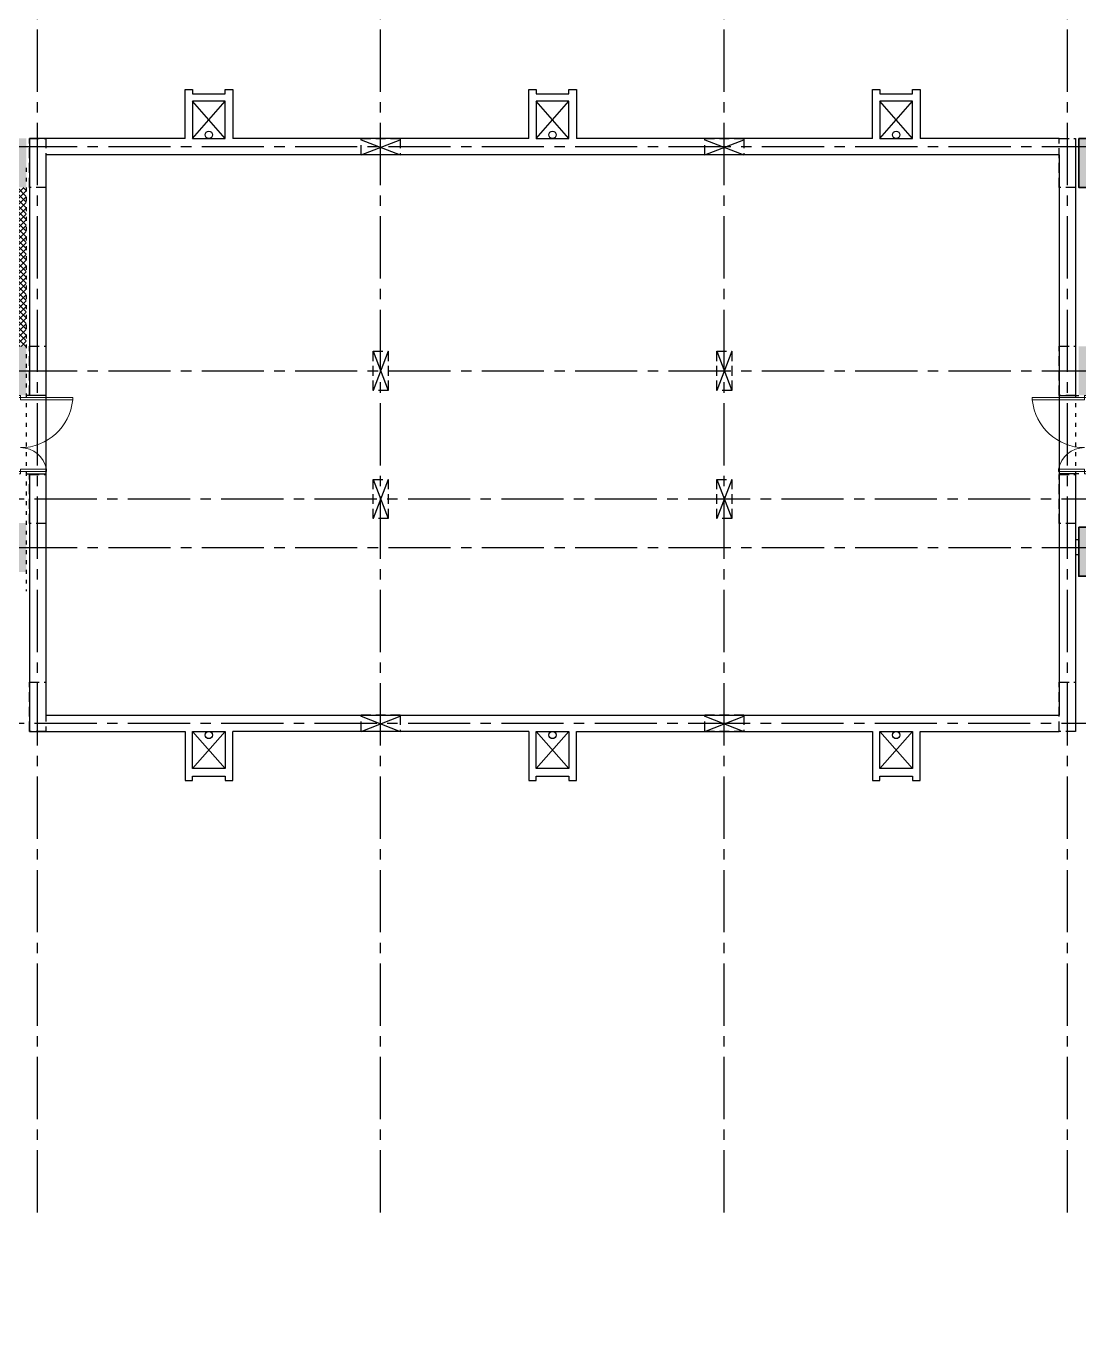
# Model space of a CAD drawing. Header units: millimetres. Extents: x -1107453 to -240403, y -265431 to 143409.
# Drawn here: x -284966 to -268856, y -173553 to -153488 of the extents above; entities that cross this region are included whole.
import ezdxf

# ---------------------------------------------------------------- set-up
doc = ezdxf.new("R2010")
doc.units = ezdxf.units.MM
doc.header["$MEASUREMENT"] = 0
for name, pattern in [('ACAD_ISO03W100', [30, 12, -18]), ('CENTER2', [28.575, 19.05, -3.175, 3.175, -3.175]), ('DASHED', [0.75, 0.5, -0.25])]:
    doc.linetypes.add(name, pattern=pattern)
for name, color, linetype in [('A-Anno-Grid Lines', 154, 'Continuous'), ('A-Detail Lines 10', 8, 'Continuous'), ('A-Elevation', 4, 'Continuous'), ('A-Steps', 3, 'Continuous'), ('A-Wall Patt', 8, 'Continuous'), ('S-Conc Patt', 9, 'Continuous')]:
    doc.layers.add(name, color=color, linetype=linetype)
for name, color, linetype, lineweight in [('A-Detail Lines', 8, 'Continuous', 25), ('A-Door', 4, 'Continuous', 9), ('column hatch', 12, 'Continuous', 5), ('S-Concrete', 40, 'Continuous', 30)]:
    doc.layers.add(name, color=color, linetype=linetype, lineweight=lineweight)

# ---------------------------------------------------------------- blocks, each defined once
blk = doc.blocks.new('Door 1200')
at = {"layer": 'A-Door', "color": 5, "lineweight": 18}
for p, q in [((524084, 16182), (524084, 16132)), ((524084, 16182), (524159, 16182)), ((524084, 16132), (524124, 16132)), ((524124, 16147), (524124, 16132)), ((524159, 16147), (524124, 16147)), ((524159, 16182), (524159, 16147)), ((524159, 16147), (524557, 16147)), ((524159, 16112), (524159, 16147)), ((524159, 16112), (524557, 16112)), ((524557, 16147), (524557, 16112)), ((524159, 15052), (524159, 15017)), ((524159, 15052), (524958, 15052)), ((524958, 15017), (524958, 15052)), ((524084, 15032), (524124, 15032)), ((524084, 14982), (524084, 15032)), ((524084, 14982), (524159, 14982)), ((524124, 15017), (524124, 15032)), ((524159, 15017), (524124, 15017)), ((524159, 14982), (524159, 15017)), ((524159, 15017), (524958, 15017))]:
    blk.add_line(p, q, dxfattribs=at)
at = {"layer": 'A-Door', "lineweight": 18}
for centre, radius, start, end in [((524155, 16193), 411, 270.5695, 348.692), ((524157, 14978), 804, 5.3148, 89.8715)]:
    blk.add_arc(centre, radius, start, end, dxfattribs=at)
blk = doc.blocks.new('column 2.04')
at = {"layer": 'S-Conc Patt'}
h = blk.add_hatch(color=256, dxfattribs=at)
h.paths.add_polyline_path([(-369013, -99408), (-368966, -99653), (-369417, -99741), (-369465, -99496)])
h.paths.add_polyline_path([(-394331, -99824), (-394331, -100074), (-394781, -100074), (-394781, -99824)])
h.paths.add_polyline_path([(-363666, -83102), (-363421, -83054), (-363278, -83790), (-363523, -83838)])
h.paths.add_polyline_path([(-362663, -88265), (-362417, -88217), (-362274, -88954), (-362520, -89001)])
h.paths.add_polyline_path([(-371321, -89948), (-371075, -89900), (-370932, -90637), (-371178, -90684)])
h.paths.add_polyline_path([(-372324, -84785), (-372079, -84737), (-371936, -85473), (-372181, -85521)])
h.paths.add_polyline_path([(-394581, -79594), (-394331, -79594), (-394331, -80344), (-394581, -80344)])
h.paths.add_polyline_path([(-394581, -84854), (-394331, -84854), (-394331, -85604), (-394581, -85604)])
h.paths.add_polyline_path([(-394581, -90114), (-394331, -90114), (-394331, -90864), (-394581, -90864)])
h.paths.add_polyline_path([(-403401, -90114), (-403151, -90114), (-403151, -90864), (-403401, -90864)])
h.paths.add_polyline_path([(-403401, -84854), (-403151, -84854), (-403151, -85604), (-403401, -85604)])
h.paths.add_polyline_path([(-376206, -74746), (-375956, -74746), (-375956, -75496), (-376206, -75496)])
h.paths.add_polyline_path([(-376206, -68798), (-375956, -68798), (-375956, -69548), (-376206, -69548)])
h.paths.add_polyline_path([(-376206, -71978), (-375956, -71978), (-375956, -72728), (-376206, -72728)])
h.paths.add_polyline_path([(-392316, -74679), (-392566, -74679), (-392566, -75429), (-392316, -75429)])
h.paths.add_polyline_path([(-392316, -69548), (-392566, -69548), (-392566, -68798), (-392316, -68798)])
h.paths.add_polyline_path([(-392316, -72728), (-392566, -72728), (-392566, -71978), (-392316, -71978)])
h.paths.add_polyline_path([(-404356, -76624), (-404106, -76624), (-404106, -77374), (-404356, -77374)])
h.paths.add_polyline_path([(-399116, -69048), (-399116, -68798), (-399866, -68798), (-399866, -69048)])
h.paths.add_polyline_path([(-399866, -71219), (-399616, -71219), (-399616, -71969), (-399866, -71969)])
h.paths.add_polyline_path([(-405836, -76624), (-405586, -76624), (-405586, -77374), (-405836, -77374)])
h.paths.add_polyline_path([(-405836, -74679), (-405586, -74679), (-405586, -75429), (-405836, -75429)])
h.paths.add_polyline_path([(-399866, -74679), (-399616, -74679), (-399616, -75429), (-399866, -75429)])
h.paths.add_polyline_path([(-394331, -74679), (-394581, -74679), (-394581, -75429), (-394331, -75429)])
h.paths.add_polyline_path([(-398116, -74679), (-397886, -74679), (-397886, -75429), (-398116, -75429)])
h.paths.add_polyline_path([(-363217, -72649), (-362972, -72601), (-362829, -73337), (-363074, -73385)])
h.paths.add_polyline_path([(-367968, -75554), (-367921, -75799), (-368659, -75943), (-368707, -75697)])
h.paths.add_polyline_path([(-365101, -94245), (-364876, -94201), (-364788, -94653), (-365014, -94697)])
h.paths.add_polyline_path([(-366635, -98929), (-366588, -99174), (-367177, -99289), (-367224, -99043)])
h.paths.add_polyline_path([(-399616, -76624), (-399616, -76854), (-400366, -76854), (-400366, -76624)])
h.paths.add_polyline_path([(-360255, -95641), (-360212, -95867), (-360658, -95954), (-360702, -95728)])
h.paths.add_polyline_path([(-364212, -96410), (-364168, -96636), (-364620, -96724), (-364664, -96498)])
h.paths.add_polyline_path([(-360672, -93501), (-360628, -93727), (-361080, -93815), (-361124, -93589)])
h.paths.add_polyline_path([(-362615, -95876), (-362389, -95832), (-362303, -96274), (-362529, -96317)])
h.paths.add_polyline_path([(-362650, -93886), (-362606, -94112), (-363058, -94200), (-363102, -93974)])
h.paths.add_polyline_path([(-399616, -97814), (-399616, -98044), (-400066, -98044), (-400066, -97814)])
h.paths.add_polyline_path([(-399616, -95979), (-399846, -95979), (-399846, -95519), (-399616, -95519)])
h.paths.add_polyline_path([(-403656, -97814), (-403656, -98044), (-404106, -98044), (-404106, -97814)])
h.paths.add_polyline_path([(-403656, -95634), (-403656, -95864), (-404106, -95864), (-404106, -95634)])
h.paths.add_polyline_path([(-401976, -97584), (-401746, -97584), (-401746, -98044), (-401976, -98044)])
h.paths.add_polyline_path([(-401631, -95634), (-401631, -95864), (-402091, -95864), (-402091, -95634)])
h.paths.add_polyline_path([(-367831, -89270), (-367605, -89226), (-367462, -89962), (-367688, -90006)])
h.paths.add_polyline_path([(-367136, -83776), (-366911, -83732), (-366768, -84469), (-366993, -84513)])
h.paths.add_polyline_path([(-368050, -79074), (-368094, -78848), (-367358, -78705), (-367314, -78931)])
h.paths.add_polyline_path([(-370776, -74118), (-370550, -74074), (-370407, -74811), (-370633, -74854)])
h.paths.add_polyline_path([(-398116, -79594), (-397886, -79594), (-397886, -80344), (-398116, -80344)])
h.paths.add_polyline_path([(-363685, -98355), (-363637, -98601), (-364227, -98715), (-364275, -98470)])
h.paths.add_polyline_path([(-399616, -99824), (-399616, -100074), (-400216, -100074), (-400216, -99824)])
h.paths.add_polyline_path([(-364299, -74841), (-364054, -74793), (-363911, -75529), (-364156, -75577)])
h.paths.add_polyline_path([(-396500, -95634), (-396500, -95884), (-397100, -95884), (-397100, -95634)])
h.paths.add_polyline_path([(-403606, -80084), (-403606, -79834), (-404356, -79834), (-404356, -80084)])
h.paths.add_polyline_path([(-359872, -97614), (-359824, -97860), (-360265, -97945), (-360313, -97700)])
h.paths.add_polyline_path([(-396501, -99824), (-396501, -100074), (-397101, -100074), (-397101, -99824)])
h.paths.add_polyline_path([(-403655, -99824), (-403655, -100074), (-404106, -100074), (-404106, -99824)])
h.paths.add_polyline_path([(-367439, -94796), (-367391, -95042), (-367980, -95156), (-368028, -94911)])
h.paths.add_polyline_path([(-368835, -84106), (-368609, -84063), (-368466, -84799), (-368692, -84843)])
h.paths.add_polyline_path([(-398116, -84854), (-397886, -84854), (-397886, -85604), (-398116, -85604)])
h.paths.add_polyline_path([(-398116, -90114), (-397886, -90114), (-397886, -90864), (-398116, -90864)])
h.paths.add_polyline_path([(-369076, -73788), (-368830, -73740), (-368687, -74476), (-368933, -74524)])
h.paths.add_polyline_path([(-374266, -74797), (-374020, -74749), (-373877, -75485), (-374123, -75533)])
h.paths.add_polyline_path([(-405836, -71219), (-405586, -71219), (-405586, -71969), (-405836, -71969)])
h.paths.add_polyline_path([(-362846, -74558), (-362601, -74510), (-362458, -75247), (-362703, -75294)])
h.paths.add_polyline_path([(-363878, -69249), (-363633, -69201), (-363490, -69937), (-363735, -69985)])
h.paths.add_polyline_path([(-369736, -70391), (-369491, -70344), (-369347, -71080), (-369593, -71128)])
h.paths.add_polyline_path([(-369820, -95259), (-369772, -95505), (-370224, -95592), (-370271, -95347)])
h.paths.add_polyline_path([(-366133, -88940), (-365907, -88896), (-365764, -89632), (-365990, -89676)])
h.paths.add_polyline_path([(-363442, -77944), (-363394, -78189), (-364130, -78332), (-364178, -78087)])
h.paths.add_polyline_path([(-369838, -78943), (-369613, -78899), (-369469, -79635), (-369695, -79679)])
h.paths.add_polyline_path([(-373328, -79621), (-373083, -79574), (-372940, -80310), (-373185, -80358)])
h.paths.add_polyline_path([(-400366, -80064), (-400366, -79834), (-399616, -79834), (-399616, -80064)])
h.paths.add_polyline_path([(-399846, -84854), (-399616, -84854), (-399616, -85604), (-399846, -85604)])
h.paths.add_polyline_path([(-394331, -95634), (-394331, -95884), (-394781, -95884), (-394781, -95634)])
h.paths.add_polyline_path([(-399846, -90114), (-399616, -90114), (-399616, -90864), (-399846, -90864)])
h.paths.add_polyline_path([(-370543, -69048), (-370543, -68798), (-369793, -68798), (-369793, -69048)])
at = {"layer": 'A-Detail Lines 10'}
for points in [[(-387191, -69048), (-386591, -68818)], [(-387191, -68818), (-386591, -69048)], [(-381931, -69048), (-381331, -68818)], [(-381931, -68818), (-381331, -69048)], [(-387006, -72053), (-386776, -72653)], [(-386776, -72053), (-387006, -72653)], [(-381746, -72053), (-381516, -72653)], [(-381516, -72053), (-381746, -72653)], [(-387006, -74013), (-386776, -74613)], [(-386776, -74013), (-387006, -74613)], [(-381746, -74013), (-381516, -74613)], [(-381516, -74013), (-381746, -74613)], [(-387191, -77868), (-386591, -77638)], [(-387191, -77638), (-386591, -77868)], [(-381931, -77868), (-381331, -77638)], [(-381931, -77638), (-381331, -77868)]]:
    blk.add_lwpolyline(points, dxfattribs=at)
at = {"layer": 'S-Concrete', "color": 3, "linetype": 'DASHED', "lineweight": -2, "ltscale": 300}
for points in [[(-392016, -69548), (-392266, -69548), (-392266, -68798), (-392016, -68798), (-392016, -69548)], [(-387191, -69048), (-387191, -68798), (-386591, -68798), (-386591, -69048), (-387191, -69048)], [(-381931, -69048), (-381931, -68798), (-381331, -68798), (-381331, -69048), (-381931, -69048)], [(-376506, -68798), (-376256, -68798), (-376256, -69548), (-376506, -69548), (-376506, -68798)], [(-392016, -72728), (-392266, -72728), (-392266, -71978), (-392016, -71978), (-392016, -72728)], [(-376506, -71978), (-376256, -71978), (-376256, -72728), (-376506, -72728), (-376506, -71978)], [(-387006, -72053), (-386776, -72053), (-386776, -72653), (-387006, -72653), (-387006, -72053)], [(-381746, -72053), (-381516, -72053), (-381516, -72653), (-381746, -72653), (-381746, -72053)], [(-392266, -73938), (-392016, -73938), (-392016, -74688), (-392266, -74688), (-392266, -73938)], [(-386776, -74613), (-387006, -74613), (-387006, -74013), (-386776, -74013), (-386776, -74613)], [(-381516, -74613), (-381746, -74613), (-381746, -74013), (-381516, -74013), (-381516, -74613)], [(-376506, -73938), (-376256, -73938), (-376256, -74688), (-376506, -74688), (-376506, -73938)], [(-392266, -77118), (-392016, -77118), (-392016, -77868), (-392266, -77868), (-392266, -77118)], [(-376256, -77868), (-376506, -77868), (-376506, -77118), (-376256, -77118), (-376256, -77868)], [(-387191, -77868), (-387191, -77618), (-386591, -77618), (-386591, -77868), (-387191, -77868)], [(-381931, -77868), (-381931, -77618), (-381331, -77618), (-381331, -77868), (-381931, -77868)]]:
    blk.add_lwpolyline(points, dxfattribs=at)
at = {"layer": 'S-Concrete', "lineweight": 35}
for points in [[(-376206, -68798), (-375956, -68798), (-375956, -69548), (-376206, -69548), (-376206, -68798)], [(-376206, -74746), (-375956, -74746), (-375956, -75496), (-376206, -75496), (-376206, -74746)]]:
    blk.add_lwpolyline(points, dxfattribs=at)
blk = doc.blocks.new('Grid Girls Hostel')
at = {"layer": 'A-Anno-Grid Lines', "linetype": 'CENTER2', "ltscale": 50}
for p, q in [((522781, 3686.8), (522781, 25744.1)), ((528031, 3686.8), (528031, 25731.7)), ((533291, 3686.8), (533291, 25731.7)), ((538541, 3686.8), (538541, 25744.1)), ((506718.2, 19992.3), (546111.4, 19992.3)), ((506718.2, 16562.3), (539568.2, 16562.3)), ((507018.2, 14602.3), (539568.2, 14602.3)), ((506718.2, 13861.8), (540731.8, 13861.8)), ((507018.2, 11172.3), (539568.2, 11172.3))]:
    blk.add_line(p, q, dxfattribs=at)

msp = doc.modelspace()

# ---------------------------------------------------------------- hatches: boundary and pattern name
at = {"layer": 'A-Wall Patt'}
h = msp.add_hatch(dxfattribs=at)
h.set_pattern_fill('ANSI37', color=256, scale=500, style=0)
h.set_pattern_definition([(45, (-6e-11, -208066.38), (-44.194174, 44.194174), []), (135, (-6e-11, -208066.38), (-44.194174, -44.194174), [])])
h.paths.add_polyline_path([(-284966.5, -155955.6), (-285216.5, -155955.6), (-285216.5, -158385.6), (-284966.5, -158385.6)])

# ---------------------------------------------------------------- linework, layer by layer
at = {"layer": 'A-Detail Lines', "ltscale": 15}
for p, q in [((-282420.8, -155205.6), (-281920.8, -154635.6)), ((-281920.8, -155205.6), (-282420.8, -154635.6)), ((-277160.8, -155205.6), (-276660.8, -154635.6)), ((-276660.8, -155205.6), (-277160.8, -154635.6)), ((-271900.8, -155205.6), (-271400.8, -154635.6)), ((-271400.8, -155205.6), (-271900.8, -154635.6)), ((-282420.8, -164275.6), (-281920.8, -164845.6)), ((-281920.8, -164275.6), (-282420.8, -164845.6)), ((-277160.8, -164275.6), (-276660.8, -164845.6)), ((-276660.8, -164275.6), (-277160.8, -164845.6)), ((-271900.8, -164275.6), (-271400.8, -164845.6)), ((-271400.8, -164275.6), (-271900.8, -164845.6))]:
    msp.add_line(p, q, dxfattribs=at)
at = {"layer": 'A-Detail Lines', "linetype": 'ACAD_ISO03W100', "ltscale": 5}
for p, q in [((-284966.5, -155655.6), (-284966.5, -162131.2)), ((-268906.5, -155655.6), (-268906.5, -162257.2))]:
    msp.add_line(p, q, dxfattribs=at)
at = {"layer": 'A-Detail Lines'}
for centre in [(-282170.8, -155149.6), (-276910.8, -155149.6), (-271650.8, -155149.6), (-282170.8, -164331.6), (-276910.8, -164331.6), (-271650.8, -164331.6)]:
    msp.add_circle(centre, 56, dxfattribs=at)
at = {"layer": 'A-Elevation'}
for p, q in [((-282535.8, -155205.6), (-282535.8, -154455.6)), ((-282535.8, -154455.6), (-282420.8, -154455.6)), ((-282420.8, -154455.6), (-282420.8, -154520.6)), ((-281920.8, -154520.6), (-281920.8, -154455.6)), ((-281920.8, -154455.6), (-281805.8, -154455.6)), ((-281805.8, -154455.6), (-281805.8, -155205.6)), ((-277275.8, -155205.6), (-277275.8, -154455.6)), ((-277275.8, -154455.6), (-277160.8, -154455.6)), ((-277160.8, -154455.6), (-277160.8, -154520.6)), ((-276660.8, -154520.6), (-276660.8, -154455.6)), ((-276660.8, -154455.6), (-276545.8, -154455.6)), ((-276545.8, -154455.6), (-276545.8, -155205.6)), ((-272015.8, -155205.6), (-272015.8, -154455.6)), ((-272015.8, -154455.6), (-271900.8, -154455.6)), ((-271900.8, -154455.6), (-271900.8, -154520.6)), ((-271400.8, -154520.6), (-271400.8, -154455.6)), ((-271400.8, -154455.6), (-271285.8, -154455.6)), ((-271285.8, -154455.6), (-271285.8, -155205.6)), ((-282420.8, -154520.6), (-281920.8, -154520.6)), ((-282420.8, -154635.6), (-282420.8, -155205.6)), ((-281920.8, -154635.6), (-282420.8, -154635.6)), ((-281920.8, -155205.6), (-281920.8, -154635.6)), ((-277160.8, -154520.6), (-276660.8, -154520.6)), ((-277160.8, -154635.6), (-277160.8, -155205.6)), ((-276660.8, -154635.6), (-277160.8, -154635.6)), ((-276660.8, -155205.6), (-276660.8, -154635.6)), ((-271900.8, -154520.6), (-271400.8, -154520.6)), ((-271900.8, -154635.6), (-271900.8, -155205.6)), ((-271400.8, -154635.6), (-271900.8, -154635.6)), ((-271400.8, -155205.6), (-271400.8, -154635.6)), ((-282535.8, -155205.6), (-284916.5, -155205.6)), ((-284916.5, -155205.6), (-284916.5, -159135.6)), ((-282420.8, -155205.6), (-281920.8, -155205.6)), ((-277275.8, -155205.6), (-281805.8, -155205.6)), ((-277160.8, -155205.6), (-276660.8, -155205.6)), ((-272015.8, -155205.6), (-276545.8, -155205.6)), ((-271900.8, -155205.6), (-271400.8, -155205.6)), ((-269155.8, -155205.6), (-271285.8, -155205.6)), ((-268906.5, -155205.6), (-268906.5, -159135.6)), ((-269155.8, -155455.6), (-284666.5, -155455.6)), ((-284666.5, -155455.6), (-284666.5, -159135.6)), ((-269156.5, -155455.6), (-269156.5, -159135.6)), ((-284916.5, -160335.6), (-284916.5, -164275.6)), ((-284666.5, -160335.6), (-284666.5, -164025.6)), ((-269156.5, -160335.6), (-269156.5, -164025.6)), ((-268906.5, -160335.6), (-268906.5, -164275.6)), ((-268856.5, -161346.4), (-268905.9, -161346.4)), ((-268856.5, -161576.4), (-268905.9, -161576.4)), ((-284666.5, -164025.6), (-269156.5, -164025.6)), ((-284916.5, -164275.6), (-282535.8, -164275.6)), ((-282535.8, -164275.6), (-282535.8, -165025.6)), ((-282420.8, -164275.6), (-281920.8, -164275.6)), ((-282420.8, -164845.6), (-282420.8, -164275.6)), ((-281920.8, -164275.6), (-281920.8, -164845.6)), ((-281805.8, -165025.6), (-281805.8, -164275.6)), ((-277275.8, -164275.6), (-281805.8, -164275.6)), ((-277275.8, -164275.6), (-277275.8, -165025.6)), ((-277160.8, -164275.6), (-276660.8, -164275.6)), ((-277160.8, -164845.6), (-277160.8, -164275.6)), ((-276660.8, -164275.6), (-276660.8, -164845.6)), ((-276545.8, -165025.6), (-276545.8, -164275.6)), ((-276545.8, -164275.6), (-272015.8, -164275.6)), ((-272015.8, -164275.6), (-272015.8, -165025.6)), ((-271900.8, -164275.6), (-271400.8, -164275.6)), ((-271900.8, -164845.6), (-271900.8, -164275.6)), ((-271400.8, -164275.6), (-271400.8, -164845.6)), ((-271285.8, -165025.6), (-271285.8, -164275.6)), ((-271285.8, -164275.6), (-269156.5, -164275.6)), ((-281920.8, -164845.6), (-282420.8, -164845.6)), ((-276660.8, -164845.6), (-277160.8, -164845.6)), ((-271400.8, -164845.6), (-271900.8, -164845.6)), ((-282535.8, -165025.6), (-282420.8, -165025.6)), ((-282420.8, -165025.6), (-282420.8, -164960.6)), ((-282420.8, -164960.6), (-281920.8, -164960.6)), ((-281920.8, -164960.6), (-281920.8, -165025.6)), ((-281920.8, -165025.6), (-281805.8, -165025.6)), ((-277275.8, -165025.6), (-277160.8, -165025.6)), ((-277160.8, -165025.6), (-277160.8, -164960.6)), ((-277160.8, -164960.6), (-276660.8, -164960.6)), ((-276660.8, -164960.6), (-276660.8, -165025.6)), ((-276660.8, -165025.6), (-276545.8, -165025.6)), ((-272015.8, -165025.6), (-271900.8, -165025.6)), ((-271900.8, -165025.6), (-271900.8, -164960.6)), ((-271900.8, -164960.6), (-271400.8, -164960.6)), ((-271400.8, -164960.6), (-271400.8, -165025.6)), ((-271400.8, -165025.6), (-271285.8, -165025.6))]:
    msp.add_line(p, q, dxfattribs=at)
at = {"layer": 'A-Steps'}
for p, q in [((-284666.5, -159135.6), (-284966.5, -159135.6)), ((-284666.5, -159135.6), (-284666.5, -160335.6)), ((-269156.5, -159135.6), (-269156.5, -160335.6)), ((-269156.5, -159135.6), (-268856.5, -159135.6)), ((-284966.5, -160335.6), (-284666.5, -160335.6)), ((-268856.5, -160335.6), (-269156.5, -160335.6))]:
    msp.add_line(p, q, dxfattribs=at)

# ---------------------------------------------------------------- block references
at = {"layer": 'A-Anno-Grid Lines'}
msp.add_blockref('Grid Girls Hostel', (-807572.5, -175323), dxfattribs=at)
at = {"layer": 'column hatch', "xscale": -1, "rotation": 180}
msp.add_blockref('Door 1200', (-809212.6, -144153.3), dxfattribs=at)
at = {"layer": 'column hatch', "rotation": 180}
msp.add_blockref('Door 1200', (255389.7, -144153.3), dxfattribs=at)
at = {"layer": 'S-Conc Patt'}
msp.add_blockref('column 2.04', (107350, -86407.5), dxfattribs=at)

doc.saveas('drawing.dxf')
